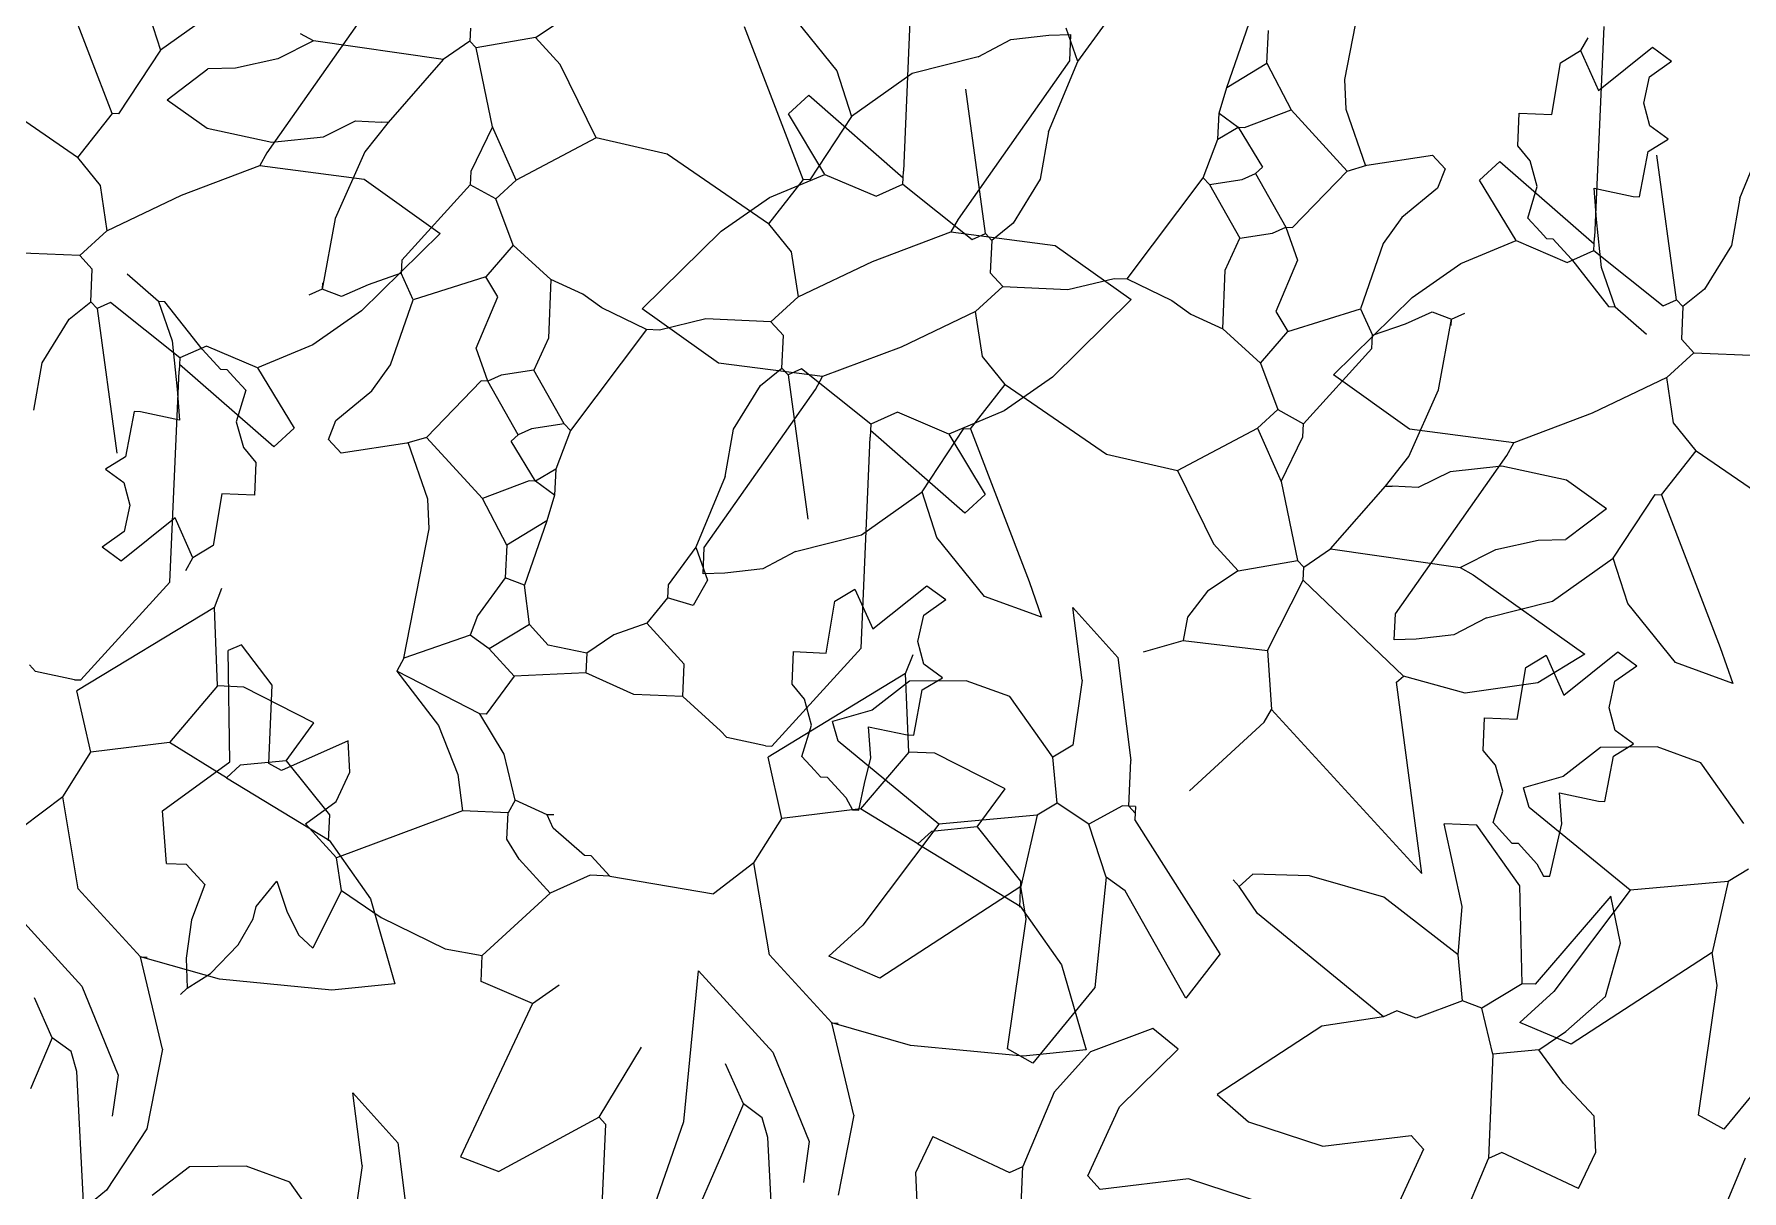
# Model space of a CAD drawing. Header units: inches. Extents: x 140.5 to 186.8, y 19 to 37.2.
# Drawn here: x 158.058 to 158.893, y 31.934 to 32.5 of the extents above; entities that cross this region are included whole.
import ezdxf

# ---------------------------------------------------------------- set-up
doc = ezdxf.new("R2010")
doc.units = ezdxf.units.IN
doc.header["$MEASUREMENT"] = 0
doc.layers.add('VERDE_siepe', color=96, linetype='Continuous')

msp = doc.modelspace()

# ---------------------------------------------------------------- linework, layer by layer
at = {"layer": 'VERDE_siepe'}
for p, q in [((158.09612, 32.46135), (158.06746, 32.53602)), ((158.48776, 32.53632), (158.48326, 32.43309)), ((158.71142, 32.54126), (158.69909, 32.47795)), ((158.22634, 32.51951), (158.1719, 32.44209)), ((158.11257, 32.5145), (158.11981, 32.49224)), ((158.14946, 32.51329), (158.11981, 32.49224)), ((158.42739, 32.511), (158.4507, 32.48213)), ((158.19462, 32.49689), (158.18838, 32.50035)), ((158.2715, 32.50311), (158.27122, 32.49674)), ((158.30322, 32.49853), (158.31825, 32.50843)), ((158.43425, 32.42898), (158.40559, 32.50365)), ((158.5686, 32.48683), (158.56292, 32.50304)), ((158.5686, 32.48683), (158.58218, 32.50539)), ((158.64146, 32.47407), (158.65241, 32.50552)), ((158.66113, 32.48599), (158.66183, 32.50192)), ((158.82589, 32.50395), (158.82139, 32.40072)), ((158.11981, 32.49224), (158.09931, 32.46121)), ((158.19462, 32.49689), (158.17721, 32.48803)), ((158.25805, 32.48774), (158.19462, 32.49689)), ((158.27122, 32.49674), (158.25805, 32.48774)), ((158.27426, 32.49342), (158.27122, 32.49674)), ((158.30322, 32.49853), (158.27426, 32.49342)), ((158.28216, 32.45477), (158.27426, 32.49342)), ((158.3154, 32.48524), (158.30322, 32.49853)), ((158.51987, 32.48909), (158.53583, 32.49748)), ((158.53583, 32.49748), (158.55435, 32.4996)), ((158.55435, 32.4996), (158.56502, 32.49989)), ((158.56502, 32.49989), (158.56447, 32.48714)), ((158.80478, 32.48611), (158.81462, 32.49206)), ((158.81809, 32.4983), (158.81462, 32.49206)), ((158.81462, 32.49206), (158.82334, 32.47253)), ((158.82334, 32.47253), (158.84981, 32.49372)), ((158.84981, 32.49372), (158.85909, 32.48694)), ((158.17721, 32.48803), (158.15645, 32.48348)), ((158.25805, 32.48774), (158.23118, 32.45699)), ((158.33299, 32.44935), (158.3154, 32.48524)), ((158.51987, 32.48909), (158.48759, 32.48092)), ((158.56447, 32.48714), (158.51002, 32.40972)), ((158.55432, 32.45234), (158.5686, 32.48683)), ((158.64146, 32.47407), (158.66113, 32.48599)), ((158.66113, 32.48599), (158.67291, 32.46313)), ((158.80049, 32.46076), (158.80478, 32.48611)), ((158.84833, 32.47932), (158.85909, 32.48694)), ((158.12313, 32.46808), (158.14294, 32.48318)), ((158.15645, 32.48348), (158.14294, 32.48318)), ((158.4507, 32.48213), (158.45794, 32.45987)), ((158.48759, 32.48092), (158.45794, 32.45987)), ((158.69909, 32.47795), (158.69967, 32.46345)), ((158.84548, 32.46636), (158.84833, 32.47932)), ((158.07922, 32.43974), (158.02963, 32.47383)), ((158.12313, 32.46808), (158.1426, 32.45409)), ((158.42702, 32.46108), (158.437, 32.47022)), ((158.437, 32.47022), (158.48312, 32.42991)), ((158.52343, 32.40261), (158.51374, 32.47326)), ((158.63772, 32.46147), (158.64146, 32.47407)), ((158.09612, 32.46135), (158.07922, 32.43974)), ((158.09931, 32.46121), (158.09612, 32.46135)), ((158.44489, 32.43157), (158.42702, 32.46108)), ((158.45794, 32.45987), (158.43744, 32.42884)), ((158.63716, 32.44873), (158.63772, 32.46147)), ((158.63772, 32.46147), (158.647, 32.45468)), ((158.65018, 32.45454), (158.67291, 32.46313)), ((158.67291, 32.46313), (158.70033, 32.4332)), ((158.69967, 32.46345), (158.70932, 32.43576)), ((158.78386, 32.44552), (158.78455, 32.46146)), ((158.78455, 32.46146), (158.80049, 32.46076)), ((158.84842, 32.45533), (158.84548, 32.46636)), ((158.1426, 32.45409), (158.17429, 32.44726)), ((158.19954, 32.44998), (158.21525, 32.45768)), ((158.21525, 32.45768), (158.22799, 32.45713)), ((158.23118, 32.45699), (158.21979, 32.44255)), ((158.23118, 32.45699), (158.22799, 32.45713)), ((158.28216, 32.45477), (158.27162, 32.43288)), ((158.29378, 32.42872), (158.28216, 32.45477)), ((158.55432, 32.45234), (158.55026, 32.42918)), ((158.63716, 32.44873), (158.647, 32.45468)), ((158.647, 32.45468), (158.65018, 32.45454)), ((158.647, 32.45468), (158.65891, 32.43501)), ((158.85742, 32.4487), (158.84842, 32.45533)), ((158.89245, 32.41997), (158.90673, 32.45446)), ((158.1719, 32.44209), (158.16843, 32.43585)), ((158.17429, 32.44726), (158.19954, 32.44998)), ((158.21979, 32.44255), (158.20522, 32.40992)), ((158.33299, 32.44935), (158.29378, 32.42872)), ((158.36776, 32.44146), (158.33299, 32.44935)), ((158.62996, 32.42989), (158.63716, 32.44873)), ((158.78998, 32.43824), (158.78386, 32.44552)), ((158.84343, 32.42058), (158.84758, 32.44275)), ((158.84758, 32.44275), (158.85742, 32.4487)), ((158.07922, 32.43974), (158.09029, 32.42606)), ((158.13001, 32.42139), (158.16843, 32.43585)), ((158.16843, 32.43585), (158.21942, 32.42922)), ((158.41735, 32.40737), (158.36776, 32.44146)), ((158.65891, 32.43501), (158.65559, 32.43196)), ((158.70033, 32.4332), (158.71003, 32.43598)), ((158.71003, 32.43598), (158.74217, 32.44095)), ((158.74217, 32.44095), (158.74826, 32.43431)), ((158.74826, 32.43431), (158.74465, 32.42489)), ((158.76515, 32.42871), (158.77513, 32.43785)), ((158.77513, 32.43785), (158.82125, 32.39754)), ((158.79342, 32.42555), (158.78998, 32.43824)), ((158.86155, 32.37024), (158.85187, 32.4409)), ((158.09029, 32.42606), (158.09362, 32.404)), ((158.21942, 32.42922), (158.25666, 32.40268)), ((158.27135, 32.42651), (158.23782, 32.38967)), ((158.27162, 32.43288), (158.27135, 32.42651)), ((158.28381, 32.41958), (158.27135, 32.42651)), ((158.29378, 32.42872), (158.28381, 32.41958)), ((158.43425, 32.42898), (158.41735, 32.40737)), ((158.41781, 32.42029), (158.44489, 32.43157)), ((158.43744, 32.42884), (158.43425, 32.42898)), ((158.44489, 32.43157), (158.46996, 32.4209)), ((158.46996, 32.4209), (158.48298, 32.42672)), ((158.48298, 32.42672), (158.48312, 32.42991)), ((158.48298, 32.42672), (158.51692, 32.3997)), ((158.48312, 32.42991), (158.48326, 32.43309)), ((158.55026, 32.42918), (158.53704, 32.40777)), ((158.59269, 32.38044), (158.62996, 32.42989)), ((158.62996, 32.42989), (158.63301, 32.42656)), ((158.63301, 32.42656), (158.64907, 32.42906)), ((158.63301, 32.42656), (158.64782, 32.40038)), ((158.64907, 32.42906), (158.65559, 32.43196)), ((158.65559, 32.43196), (158.67041, 32.40578)), ((158.67359, 32.40564), (158.70033, 32.4332)), ((158.78302, 32.3992), (158.76515, 32.42871)), ((158.78871, 32.4102), (158.79342, 32.42555)), ((158.09362, 32.404), (158.13001, 32.42139)), ((158.2924, 32.39686), (158.28381, 32.41958)), ((158.39405, 32.40374), (158.41781, 32.42029)), ((158.74465, 32.42489), (158.72707, 32.41045)), ((158.82126, 32.42474), (158.84024, 32.42072)), ((158.82243, 32.40956), (158.82126, 32.42474)), ((158.84024, 32.42072), (158.84343, 32.42058)), ((158.89245, 32.41997), (158.88839, 32.39681)), ((158.20522, 32.40992), (158.1989, 32.3754)), ((158.51002, 32.40972), (158.50656, 32.40348)), ((158.72707, 32.41045), (158.71795, 32.39776)), ((158.7948, 32.40355), (158.78871, 32.4102)), ((158.82483, 32.38601), (158.82243, 32.40956)), ((158.09362, 32.404), (158.08033, 32.39181)), ((158.25666, 32.40268), (158.21815, 32.36478)), ((158.35554, 32.36584), (158.39405, 32.40374)), ((158.41735, 32.40737), (158.42842, 32.39369)), ((158.46814, 32.38902), (158.50656, 32.40348)), ((158.50656, 32.40348), (158.55755, 32.39685)), ((158.51692, 32.3997), (158.52343, 32.40261)), ((158.52343, 32.40261), (158.52648, 32.39929)), ((158.53704, 32.40777), (158.52648, 32.39929)), ((158.64076, 32.38473), (158.64782, 32.40038)), ((158.64782, 32.40038), (158.66389, 32.40287)), ((158.66389, 32.40287), (158.67041, 32.40578)), ((158.67041, 32.40578), (158.67359, 32.40564)), ((158.67041, 32.40578), (158.67608, 32.38958)), ((158.7948, 32.40355), (158.79785, 32.40022)), ((158.79785, 32.40022), (158.80103, 32.40008)), ((158.80103, 32.40008), (158.81017, 32.39011)), ((158.82125, 32.39754), (158.82139, 32.40072)), ((158.08033, 32.39181), (158.04846, 32.3932)), ((158.08642, 32.38517), (158.08033, 32.39181)), ((158.2924, 32.39686), (158.27896, 32.38148)), ((158.31082, 32.3801), (158.2924, 32.39686)), ((158.42842, 32.39369), (158.43175, 32.37163)), ((158.52648, 32.39929), (158.52579, 32.38335)), ((158.55755, 32.39685), (158.59478, 32.37031)), ((158.71795, 32.39776), (158.70697, 32.36588)), ((158.75594, 32.38792), (158.78302, 32.3992)), ((158.78302, 32.3992), (158.80809, 32.38853)), ((158.80809, 32.38853), (158.82111, 32.39435)), ((158.82111, 32.39435), (158.82125, 32.39754)), ((158.82111, 32.39435), (158.85505, 32.36733)), ((158.88839, 32.39681), (158.87517, 32.3754)), ((158.08572, 32.36923), (158.08642, 32.38517)), ((158.23782, 32.38967), (158.23754, 32.38329)), ((158.43175, 32.37163), (158.46814, 32.38902)), ((158.52579, 32.38335), (158.53187, 32.37671)), ((158.63951, 32.35605), (158.64076, 32.38473)), ((158.67608, 32.38958), (158.66541, 32.3645)), ((158.73218, 32.37137), (158.75594, 32.38792)), ((158.81017, 32.39011), (158.82832, 32.36697)), ((158.83151, 32.36684), (158.82483, 32.38601)), ((158.11882, 32.36931), (158.10345, 32.38275)), ((158.1989, 32.3754), (158.19238, 32.37249)), ((158.19903, 32.37858), (158.1989, 32.3754)), ((158.20831, 32.3718), (158.1989, 32.3754)), ((158.22133, 32.37761), (158.20831, 32.3718)), ((158.23754, 32.38329), (158.22133, 32.37761)), ((158.24335, 32.37027), (158.23754, 32.38329)), ((158.27896, 32.38148), (158.24335, 32.37027)), ((158.28492, 32.37165), (158.27896, 32.38148)), ((158.31082, 32.3801), (158.30957, 32.35142)), ((158.32647, 32.37303), (158.31082, 32.3801)), ((158.51858, 32.36452), (158.53187, 32.37671)), ((158.53187, 32.37671), (158.56374, 32.37532)), ((158.56374, 32.37532), (158.58632, 32.38071)), ((158.58632, 32.38071), (158.59269, 32.38044)), ((158.59269, 32.38044), (158.61458, 32.36991)), ((158.87517, 32.3754), (158.86461, 32.36692)), ((158.07516, 32.36075), (158.08572, 32.36923)), ((158.08877, 32.36591), (158.08572, 32.36923)), ((158.09528, 32.36882), (158.08877, 32.36591)), ((158.12922, 32.3418), (158.09528, 32.36882)), ((158.12201, 32.36918), (158.11882, 32.36931)), ((158.11882, 32.36931), (158.1255, 32.35014)), ((158.14016, 32.34604), (158.12201, 32.36918)), ((158.23238, 32.33839), (158.24335, 32.37027)), ((158.27425, 32.34657), (158.28492, 32.37165)), ((158.33575, 32.36624), (158.32647, 32.37303)), ((158.43175, 32.37163), (158.41846, 32.35944)), ((158.59478, 32.37031), (158.55628, 32.33241)), ((158.61458, 32.36991), (158.62386, 32.36312)), ((158.69367, 32.33347), (158.73218, 32.37137)), ((158.82832, 32.36697), (158.83151, 32.36684)), ((158.83151, 32.36684), (158.84688, 32.3534)), ((158.85505, 32.36733), (158.86155, 32.37024)), ((158.86155, 32.37024), (158.86461, 32.36692)), ((158.86461, 32.36692), (158.86391, 32.35098)), ((158.06194, 32.33934), (158.07516, 32.36075)), ((158.08877, 32.36591), (158.09846, 32.29525)), ((158.21815, 32.36478), (158.19439, 32.34823)), ((158.35764, 32.35571), (158.33575, 32.36624)), ((158.39278, 32.3393), (158.35554, 32.36584)), ((158.38659, 32.36083), (158.36401, 32.35544)), ((158.41846, 32.35944), (158.38659, 32.36083)), ((158.42454, 32.3528), (158.41846, 32.35944)), ((158.51858, 32.36452), (158.48219, 32.34713)), ((158.52191, 32.34246), (158.51858, 32.36452)), ((158.62386, 32.36312), (158.63951, 32.35605)), ((158.66541, 32.3645), (158.67137, 32.35466)), ((158.67137, 32.35466), (158.70697, 32.36588)), ((158.70697, 32.36588), (158.71278, 32.35286)), ((158.71278, 32.35286), (158.729, 32.35854)), ((158.729, 32.35854), (158.74201, 32.36435)), ((158.74201, 32.36435), (158.75143, 32.36075)), ((158.7451, 32.32623), (158.75143, 32.36075)), ((158.7513, 32.35757), (158.75143, 32.36075)), ((158.75143, 32.36075), (158.75795, 32.36366)), ((158.1255, 32.35014), (158.1279, 32.32659)), ((158.30957, 32.35142), (158.30251, 32.33577)), ((158.35764, 32.35571), (158.32037, 32.30626)), ((158.36401, 32.35544), (158.35764, 32.35571)), ((158.42385, 32.33686), (158.42454, 32.3528)), ((158.63951, 32.35605), (158.65793, 32.33929)), ((158.65793, 32.33929), (158.67137, 32.35466)), ((158.71251, 32.34648), (158.71278, 32.35286)), ((158.86391, 32.35098), (158.87, 32.34434)), ((158.12922, 32.3418), (158.12908, 32.33861)), ((158.14224, 32.34762), (158.12922, 32.3418)), ((158.1493, 32.33607), (158.14016, 32.34604)), ((158.16731, 32.33695), (158.14224, 32.34762)), ((158.19439, 32.34823), (158.16731, 32.33695)), ((158.27992, 32.33037), (158.27425, 32.34657)), ((158.48219, 32.34713), (158.44377, 32.33267)), ((158.53298, 32.32878), (158.52191, 32.34246)), ((158.67898, 32.30964), (158.71251, 32.34648)), ((158.85671, 32.33215), (158.87, 32.34434)), ((158.87, 32.34434), (158.90187, 32.34295)), ((158.05788, 32.31618), (158.06194, 32.33934)), ((158.12444, 32.2322), (158.12894, 32.33543)), ((158.12908, 32.33861), (158.12894, 32.33543)), ((158.1752, 32.2983), (158.12908, 32.33861)), ((158.15248, 32.33593), (158.1493, 32.33607)), ((158.15552, 32.3326), (158.15248, 32.33593)), ((158.16731, 32.33695), (158.18518, 32.30744)), ((158.22326, 32.3257), (158.23238, 32.33839)), ((158.28643, 32.33328), (158.27992, 32.33037)), ((158.30251, 32.33577), (158.28643, 32.33328)), ((158.31732, 32.30959), (158.30251, 32.33577)), ((158.44377, 32.33267), (158.39278, 32.3393)), ((158.41329, 32.32838), (158.42385, 32.33686)), ((158.4269, 32.33354), (158.42385, 32.33686)), ((158.43341, 32.33645), (158.4269, 32.33354)), ((158.4269, 32.33354), (158.43659, 32.26289)), ((158.46735, 32.30943), (158.43341, 32.33645)), ((158.65793, 32.33929), (158.66652, 32.31657)), ((158.73091, 32.30693), (158.69367, 32.33347)), ((158.1279, 32.32659), (158.12907, 32.31141)), ((158.15552, 32.3326), (158.16162, 32.32595)), ((158.16162, 32.32595), (158.15691, 32.3106)), ((158.20567, 32.31126), (158.22326, 32.3257)), ((158.27674, 32.33051), (158.25, 32.30295)), ((158.27992, 32.33037), (158.27674, 32.33051)), ((158.29474, 32.30419), (158.27992, 32.33037)), ((158.38586, 32.24901), (158.44031, 32.32643)), ((158.40007, 32.30697), (158.41329, 32.32838)), ((158.44031, 32.32643), (158.44377, 32.33267)), ((158.51608, 32.30717), (158.53298, 32.32878)), ((158.55628, 32.33241), (158.53252, 32.31586)), ((158.53298, 32.32878), (158.58257, 32.29469)), ((158.73054, 32.2936), (158.7451, 32.32623)), ((158.85671, 32.33215), (158.82032, 32.31476)), ((158.86004, 32.31009), (158.85671, 32.33215)), ((158.65654, 32.30743), (158.66652, 32.31657)), ((158.66652, 32.31657), (158.67898, 32.30964)), ((158.1069, 32.31556), (158.10275, 32.2934)), ((158.11009, 32.31543), (158.1069, 32.31556)), ((158.12907, 32.31141), (158.11009, 32.31543)), ((158.15691, 32.3106), (158.16035, 32.29791)), ((158.20207, 32.30184), (158.20567, 32.31126)), ((158.31732, 32.30959), (158.30126, 32.30709)), ((158.32037, 32.30626), (158.31732, 32.30959)), ((158.46735, 32.30943), (158.46721, 32.30624)), ((158.48036, 32.31525), (158.46735, 32.30943)), ((158.50544, 32.30458), (158.48036, 32.31525)), ((158.53252, 32.31586), (158.50544, 32.30458)), ((158.6787, 32.30327), (158.67898, 32.30964)), ((158.82032, 32.31476), (158.78189, 32.3003)), ((158.87111, 32.29641), (158.86004, 32.31009)), ((158.18518, 32.30744), (158.1752, 32.2983)), ((158.20816, 32.2952), (158.20207, 32.30184)), ((158.2403, 32.30017), (158.20816, 32.2952)), ((158.25, 32.30295), (158.2403, 32.30017)), ((158.25066, 32.2727), (158.24101, 32.30039)), ((158.27742, 32.27302), (158.25, 32.30295)), ((158.29142, 32.30114), (158.29474, 32.30419)), ((158.30333, 32.28147), (158.29142, 32.30114)), ((158.30126, 32.30709), (158.29474, 32.30419)), ((158.32037, 32.30626), (158.31316, 32.28742)), ((158.39601, 32.28381), (158.40007, 32.30697)), ((158.46257, 32.19983), (158.46707, 32.30306)), ((158.46721, 32.30624), (158.46707, 32.30306)), ((158.51333, 32.26593), (158.46721, 32.30624)), ((158.49239, 32.27628), (158.51289, 32.3073)), ((158.50544, 32.30458), (158.52331, 32.27507)), ((158.51289, 32.3073), (158.51608, 32.30717)), ((158.51608, 32.30717), (158.54474, 32.2325)), ((158.61734, 32.2868), (158.65654, 32.30743)), ((158.65654, 32.30743), (158.66817, 32.28138)), ((158.66817, 32.28138), (158.6787, 32.30327)), ((158.78189, 32.3003), (158.73091, 32.30693)), ((158.77843, 32.29406), (158.78189, 32.3003)), ((158.10275, 32.2934), (158.09291, 32.28745)), ((158.16035, 32.29791), (158.16647, 32.29063)), ((158.58257, 32.29469), (158.61734, 32.2868)), ((158.71915, 32.27916), (158.73054, 32.2936)), ((158.72399, 32.21664), (158.77843, 32.29406)), ((158.8542, 32.2748), (158.87111, 32.29641)), ((158.87111, 32.29641), (158.9207, 32.26232)), ((158.09291, 32.28745), (158.10191, 32.28082)), ((158.16647, 32.29063), (158.16578, 32.27469)), ((158.31316, 32.28742), (158.30333, 32.28147)), ((158.31316, 32.28742), (158.31261, 32.27468)), ((158.39601, 32.28381), (158.38173, 32.24932)), ((158.61734, 32.2868), (158.63493, 32.25091)), ((158.75078, 32.28617), (158.73508, 32.27846)), ((158.77604, 32.28889), (158.75078, 32.28617)), ((158.80773, 32.28206), (158.77604, 32.28889)), ((158.10191, 32.28082), (158.10485, 32.26979)), ((158.14984, 32.27539), (158.14555, 32.25004)), ((158.16578, 32.27469), (158.14984, 32.27539)), ((158.30015, 32.28161), (158.27742, 32.27302)), ((158.30333, 32.28147), (158.30015, 32.28161)), ((158.31261, 32.27468), (158.30333, 32.28147)), ((158.46274, 32.25523), (158.49239, 32.27628)), ((158.49963, 32.25402), (158.49239, 32.27628)), ((158.52331, 32.27507), (158.51333, 32.26593)), ((158.66817, 32.28138), (158.67607, 32.24273)), ((158.69228, 32.24841), (158.71915, 32.27916)), ((158.71915, 32.27916), (158.72234, 32.27902)), ((158.73508, 32.27846), (158.72234, 32.27902)), ((158.8272, 32.26807), (158.80773, 32.28206)), ((158.83052, 32.24391), (158.85102, 32.27494)), ((158.85102, 32.27494), (158.8542, 32.2748)), ((158.8542, 32.2748), (158.88287, 32.20013)), ((158.10485, 32.26979), (158.102, 32.25683)), ((158.25124, 32.2582), (158.25066, 32.2727)), ((158.2892, 32.25016), (158.27742, 32.27302)), ((158.31261, 32.27468), (158.30887, 32.26208)), ((158.8272, 32.26807), (158.80739, 32.25297)), ((158.12699, 32.26362), (158.10052, 32.24243)), ((158.13571, 32.24409), (158.12699, 32.26362)), ((158.23891, 32.19489), (158.25124, 32.2582)), ((158.30887, 32.26208), (158.2892, 32.25016)), ((158.30887, 32.26208), (158.29792, 32.23063)), ((158.102, 32.25683), (158.09124, 32.24921)), ((158.14555, 32.25004), (158.13571, 32.24409)), ((158.2892, 32.25016), (158.2885, 32.23423)), ((158.43046, 32.24706), (158.46274, 32.25523)), ((158.52294, 32.22515), (158.49963, 32.25402)), ((158.63493, 32.25091), (158.64711, 32.23762)), ((158.77312, 32.24812), (158.79388, 32.25267)), ((158.79388, 32.25267), (158.80739, 32.25297)), ((158.10052, 32.24243), (158.09124, 32.24921)), ((158.13224, 32.23785), (158.13571, 32.24409)), ((158.38173, 32.24932), (158.36815, 32.23076)), ((158.38173, 32.24932), (158.38741, 32.23311)), ((158.38531, 32.23626), (158.38586, 32.24901)), ((158.43046, 32.24706), (158.4145, 32.23867)), ((158.64711, 32.23762), (158.67607, 32.24273)), ((158.67607, 32.24273), (158.67911, 32.23941)), ((158.67911, 32.23941), (158.69228, 32.24841)), ((158.69228, 32.24841), (158.75571, 32.23926)), ((158.75571, 32.23926), (158.77312, 32.24812)), ((158.80087, 32.22286), (158.83052, 32.24391)), ((158.83775, 32.22165), (158.83052, 32.24391)), ((158.2885, 32.23423), (158.27492, 32.21567)), ((158.29792, 32.23063), (158.2885, 32.23423)), ((158.38741, 32.23311), (158.38048, 32.22065)), ((158.39598, 32.23655), (158.38531, 32.23626)), ((158.4145, 32.23867), (158.39598, 32.23655)), ((158.64711, 32.23762), (158.63208, 32.22772)), ((158.66138, 32.19869), (158.67883, 32.23304)), ((158.67883, 32.23304), (158.67911, 32.23941)), ((158.67883, 32.23304), (158.72787, 32.18621)), ((158.75571, 32.23926), (158.76195, 32.2358)), ((158.76195, 32.2358), (158.81661, 32.19695)), ((158.08086, 32.1843), (158.12444, 32.2322)), ((158.14624, 32.21976), (158.14985, 32.22918)), ((158.30027, 32.21137), (158.29792, 32.23063)), ((158.36815, 32.23076), (158.36787, 32.22439)), ((158.44971, 32.22281), (158.45954, 32.22877)), ((158.45954, 32.22877), (158.46827, 32.20924)), ((158.46827, 32.20924), (158.49473, 32.23042)), ((158.49473, 32.23042), (158.50401, 32.22364)), ((158.55089, 32.21494), (158.52294, 32.22515)), ((158.54474, 32.2325), (158.55089, 32.21494)), ((158.63208, 32.22772), (158.62231, 32.21495)), ((158.14624, 32.21976), (158.0789, 32.17897)), ((158.14776, 32.18139), (158.14624, 32.21976)), ((158.36787, 32.22439), (158.35776, 32.21206)), ((158.38048, 32.22065), (158.36787, 32.22439)), ((158.44541, 32.19747), (158.44971, 32.22281)), ((158.49325, 32.21603), (158.50401, 32.22364)), ((158.57074, 32.18421), (158.56615, 32.21975)), ((158.56615, 32.21975), (158.58812, 32.19534)), ((158.72344, 32.20389), (158.72399, 32.21664)), ((158.76859, 32.21469), (158.80087, 32.22286)), ((158.86107, 32.19278), (158.83775, 32.22165)), ((158.27492, 32.21567), (158.27132, 32.20625)), ((158.30027, 32.21137), (158.2806, 32.19946)), ((158.30941, 32.2014), (158.30027, 32.21137)), ((158.35776, 32.21206), (158.34155, 32.20638)), ((158.37604, 32.19211), (158.35776, 32.21206)), ((158.4904, 32.20306), (158.49325, 32.21603)), ((158.62231, 32.21495), (158.62009, 32.20368)), ((158.76859, 32.21469), (158.75263, 32.2063)), ((158.15939, 32.20156), (158.15288, 32.19864)), ((158.17449, 32.18175), (158.15939, 32.20156)), ((158.27132, 32.20625), (158.23891, 32.19489)), ((158.2806, 32.19946), (158.27132, 32.20625)), ((158.32839, 32.19738), (158.30941, 32.2014)), ((158.34155, 32.20638), (158.32839, 32.19738)), ((158.41898, 32.15193), (158.46257, 32.19983)), ((158.49335, 32.19203), (158.4904, 32.20306)), ((158.6007, 32.19814), (158.62009, 32.20368)), ((158.62009, 32.20368), (158.66138, 32.19869)), ((158.7341, 32.20418), (158.72344, 32.20389)), ((158.75263, 32.2063), (158.7341, 32.20418)), ((158.88287, 32.20013), (158.88902, 32.18257)), ((158.05869, 32.18846), (158.05564, 32.19178)), ((158.1537, 32.14435), (158.15288, 32.19864)), ((158.23891, 32.19489), (158.23544, 32.18867)), ((158.29279, 32.18617), (158.2806, 32.19946)), ((158.32839, 32.19738), (158.32797, 32.18782)), ((158.37535, 32.17618), (158.37604, 32.19211)), ((158.42878, 32.18223), (158.42948, 32.19816)), ((158.42948, 32.19816), (158.44541, 32.19747)), ((158.48437, 32.18739), (158.48798, 32.19681)), ((158.50234, 32.18541), (158.49335, 32.19203)), ((158.58812, 32.19534), (158.59456, 32.14486)), ((158.66138, 32.19869), (158.66331, 32.16988)), ((158.78783, 32.19044), (158.79767, 32.1964)), ((158.81661, 32.19695), (158.7937, 32.18288)), ((158.79767, 32.1964), (158.8064, 32.17687)), ((158.8064, 32.17687), (158.83286, 32.19805)), ((158.83138, 32.18366), (158.84214, 32.19127)), ((158.83286, 32.19805), (158.84214, 32.19127)), ((158.88902, 32.18257), (158.86107, 32.19278)), ((158.07766, 32.18444), (158.05869, 32.18846)), ((158.07766, 32.18444), (158.08086, 32.1843)), ((158.27603, 32.16774), (158.23544, 32.18867)), ((158.23544, 32.18867), (158.25585, 32.16199)), ((158.29279, 32.18617), (158.27921, 32.16761)), ((158.32797, 32.18782), (158.29279, 32.18617)), ((158.35141, 32.17717), (158.32797, 32.18782)), ((158.48437, 32.18739), (158.41703, 32.1466)), ((158.48626, 32.18366), (158.46795, 32.16954)), ((158.48589, 32.14902), (158.48437, 32.18739)), ((158.51391, 32.18392), (158.48626, 32.18366)), ((158.49251, 32.17945), (158.50234, 32.18541)), ((158.53527, 32.17618), (158.51391, 32.18392)), ((158.57074, 32.18421), (158.56616, 32.15249)), ((158.72454, 32.18316), (158.72787, 32.18621)), ((158.73688, 32.0896), (158.72454, 32.18316)), ((158.75806, 32.17789), (158.72787, 32.18621)), ((158.7937, 32.18288), (158.75806, 32.17789)), ((158.78354, 32.1651), (158.78783, 32.19044)), ((158.82853, 32.1707), (158.83138, 32.18366)), ((158.08569, 32.14898), (158.0789, 32.17897)), ((158.14776, 32.18139), (158.1242, 32.15369)), ((158.1605, 32.18083), (158.14776, 32.18139)), ((158.19486, 32.16337), (158.1605, 32.18083)), ((158.17282, 32.14351), (158.17449, 32.18175)), ((158.37535, 32.17618), (158.35141, 32.17717)), ((158.39377, 32.15941), (158.37535, 32.17618)), ((158.4349, 32.17495), (158.42878, 32.18223)), ((158.43835, 32.16225), (158.4349, 32.17495)), ((158.48835, 32.15729), (158.49251, 32.17945)), ((158.55632, 32.14653), (158.53527, 32.17618)), ((158.28794, 32.14807), (158.27603, 32.16774)), ((158.27921, 32.16761), (158.27603, 32.16774)), ((158.46795, 32.16954), (158.44856, 32.164)), ((158.65985, 32.16364), (158.66331, 32.16988)), ((158.66331, 32.16988), (158.73688, 32.0896)), ((158.83148, 32.15966), (158.82853, 32.1707)), ((158.18128, 32.14481), (158.19486, 32.16337)), ((158.25585, 32.16199), (158.26525, 32.13812)), ((158.39681, 32.15609), (158.39377, 32.15941)), ((158.43363, 32.1469), (158.43835, 32.16225)), ((158.45132, 32.15431), (158.44856, 32.164)), ((158.46618, 32.16144), (158.48516, 32.15743)), ((158.46736, 32.14627), (158.46618, 32.16144)), ((158.62327, 32.13012), (158.65985, 32.16364)), ((158.76691, 32.14986), (158.76761, 32.16579)), ((158.76761, 32.16579), (158.78354, 32.1651)), ((158.84047, 32.15304), (158.83148, 32.15966)), ((158.1242, 32.15369), (158.08569, 32.14898)), ((158.15218, 32.1365), (158.1242, 32.15369)), ((158.21161, 32.15459), (158.17906, 32.14004)), ((158.21247, 32.13925), (158.21161, 32.15459)), ((158.41579, 32.15207), (158.39681, 32.15609)), ((158.41579, 32.15207), (158.41898, 32.15193)), ((158.50064, 32.11385), (158.45132, 32.15431)), ((158.48516, 32.15743), (158.48835, 32.15729)), ((158.56616, 32.15249), (158.55632, 32.14653)), ((158.77303, 32.14258), (158.76691, 32.14986)), ((158.82439, 32.15129), (158.80608, 32.13717)), ((158.85204, 32.15155), (158.82439, 32.15129)), ((158.83064, 32.14708), (158.84047, 32.15304)), ((158.8734, 32.14381), (158.85204, 32.15155)), ((158.07198, 32.12723), (158.08569, 32.14898)), ((158.12074, 32.12025), (158.1537, 32.14435)), ((158.15884, 32.1426), (158.15218, 32.1365)), ((158.18128, 32.14481), (158.15884, 32.1426)), ((158.17906, 32.14004), (158.17282, 32.14351)), ((158.18128, 32.14481), (158.20247, 32.11835)), ((158.29334, 32.12549), (158.28794, 32.14807)), ((158.42382, 32.11661), (158.41703, 32.1466)), ((158.43973, 32.14026), (158.43363, 32.1469)), ((158.48589, 32.14902), (158.46233, 32.12132)), ((158.46431, 32.13362), (158.46736, 32.14627)), ((158.49863, 32.14846), (158.48589, 32.14902)), ((158.53299, 32.131), (158.49863, 32.14846)), ((158.55854, 32.12409), (158.55632, 32.14653)), ((158.59358, 32.12256), (158.59456, 32.14486)), ((158.77648, 32.12989), (158.77303, 32.14258)), ((158.82648, 32.12492), (158.83064, 32.14708)), ((158.89445, 32.11416), (158.8734, 32.14381)), ((158.15218, 32.1365), (158.20226, 32.10602)), ((158.2057, 32.12489), (158.21247, 32.13925)), ((158.26525, 32.13812), (158.26757, 32.12023)), ((158.43973, 32.14026), (158.44277, 32.13693)), ((158.44277, 32.13693), (158.44596, 32.13679)), ((158.44596, 32.13679), (158.4551, 32.12681)), ((158.46148, 32.12066), (158.46431, 32.13362)), ((158.80608, 32.13717), (158.78669, 32.13163)), ((158.07198, 32.12723), (158.05217, 32.11213)), ((158.07959, 32.08221), (158.07198, 32.12723)), ((158.19069, 32.11401), (158.2057, 32.12489)), ((158.29334, 32.12549), (158.28987, 32.11926)), ((158.30899, 32.11843), (158.29334, 32.12549)), ((158.4551, 32.12681), (158.45829, 32.1208)), ((158.5194, 32.11244), (158.53299, 32.131)), ((158.77176, 32.11453), (158.77648, 32.12989)), ((158.78945, 32.12194), (158.78669, 32.13163)), ((158.80431, 32.12907), (158.82329, 32.12506)), ((158.80549, 32.1139), (158.80431, 32.12907)), ((158.82329, 32.12506), (158.82648, 32.12492)), ((158.12281, 32.09461), (158.12074, 32.12025)), ((158.20247, 32.11835), (158.20192, 32.1056)), ((158.26757, 32.12023), (158.20593, 32.09738)), ((158.28987, 32.11926), (158.26757, 32.12023)), ((158.28931, 32.10651), (158.28987, 32.11926)), ((158.31218, 32.11829), (158.30899, 32.11843)), ((158.3119, 32.11191), (158.30899, 32.11843)), ((158.41011, 32.09486), (158.42382, 32.11661)), ((158.46233, 32.12132), (158.42382, 32.11661)), ((158.45829, 32.1208), (158.46148, 32.12066)), ((158.49031, 32.10413), (158.46233, 32.12132)), ((158.54871, 32.11813), (158.50064, 32.11385)), ((158.54871, 32.11813), (158.5408, 32.08337)), ((158.55854, 32.12409), (158.54871, 32.11813)), ((158.57405, 32.11384), (158.55854, 32.12409)), ((158.5904, 32.1227), (158.57405, 32.11384)), ((158.59358, 32.12256), (158.5904, 32.1227)), ((158.59678, 32.12242), (158.59358, 32.12256)), ((158.59664, 32.11924), (158.59358, 32.12256)), ((158.59664, 32.11924), (158.5965, 32.11605)), ((158.63832, 32.05039), (158.5965, 32.11605)), ((158.59678, 32.12242), (158.59664, 32.11924)), ((158.83877, 32.08148), (158.78945, 32.12194)), ((158.20593, 32.09738), (158.19069, 32.11401)), ((158.32727, 32.09848), (158.3119, 32.11191)), ((158.50064, 32.11385), (158.46337, 32.06439)), ((158.49697, 32.11023), (158.49031, 32.10413)), ((158.5194, 32.11244), (158.49697, 32.11023)), ((158.5194, 32.11244), (158.5406, 32.08598)), ((158.5825, 32.08793), (158.57405, 32.11384)), ((158.76381, 32.11333), (158.74788, 32.11402)), ((158.7566, 32.07356), (158.74788, 32.11402)), ((158.78487, 32.08368), (158.76381, 32.11333)), ((158.77786, 32.10789), (158.77176, 32.11453)), ((158.77786, 32.10789), (158.7809, 32.10456)), ((158.80244, 32.10125), (158.80549, 32.1139)), ((158.20226, 32.10602), (158.22251, 32.07729)), ((158.29527, 32.09667), (158.28931, 32.10651)), ((158.49031, 32.10413), (158.54039, 32.07365)), ((158.7809, 32.10456), (158.78408, 32.10442)), ((158.78408, 32.10442), (158.79323, 32.09444)), ((158.79961, 32.08829), (158.80244, 32.10125)), ((158.12281, 32.09461), (158.13237, 32.0942)), ((158.13237, 32.0942), (158.14151, 32.08422)), ((158.20841, 32.08131), (158.20593, 32.09738)), ((158.31051, 32.08005), (158.29527, 32.09667)), ((158.33046, 32.09834), (158.32727, 32.09848)), ((158.3396, 32.08836), (158.33046, 32.09834)), ((158.41011, 32.09486), (158.3903, 32.07976)), ((158.41772, 32.04984), (158.41011, 32.09486)), ((158.79323, 32.09444), (158.79642, 32.08843)), ((158.89667, 32.09172), (158.88684, 32.08576)), ((158.14151, 32.08422), (158.135, 32.06699)), ((158.16658, 32.07355), (158.1767, 32.08589)), ((158.1767, 32.08589), (158.18185, 32.07081)), ((158.33004, 32.08878), (158.31051, 32.08005)), ((158.3396, 32.08836), (158.33004, 32.08878)), ((158.3396, 32.08836), (158.3903, 32.07976)), ((158.5408, 32.08337), (158.47181, 32.0385)), ((158.5406, 32.08598), (158.54005, 32.07323)), ((158.54329, 32.0673), (158.5408, 32.08337)), ((158.5825, 32.08793), (158.57695, 32.03391)), ((158.59178, 32.08115), (158.5825, 32.08793)), ((158.64758, 32.08328), (158.64454, 32.0866)), ((158.65424, 32.08937), (158.64758, 32.08328)), ((158.65659, 32.07012), (158.64758, 32.08328)), ((158.682, 32.08854), (158.65424, 32.08937)), ((158.7184, 32.07816), (158.682, 32.08854)), ((158.78597, 32.03575), (158.78487, 32.08368)), ((158.79642, 32.08843), (158.79961, 32.08829)), ((158.88684, 32.08576), (158.83877, 32.08148)), ((158.88684, 32.08576), (158.87893, 32.051)), ((158.04494, 32.0745), (158.0813, 32.0346)), ((158.11006, 32.04896), (158.07959, 32.08221)), ((158.20841, 32.08131), (158.19442, 32.05319)), ((158.20841, 32.08131), (158.2278, 32.06822)), ((158.22251, 32.07729), (158.23451, 32.03572)), ((158.31051, 32.08005), (158.27725, 32.04958)), ((158.62142, 32.02877), (158.59178, 32.08115)), ((158.75466, 32.04988), (158.7184, 32.07816)), ((158.82933, 32.07854), (158.79234, 32.03547)), ((158.83877, 32.08148), (158.8015, 32.03203)), ((158.83413, 32.05552), (158.82933, 32.07854)), ((158.135, 32.06699), (158.13234, 32.04834)), ((158.15781, 32.05486), (158.16511, 32.06744)), ((158.16511, 32.06744), (158.16658, 32.07355)), ((158.18185, 32.07081), (158.18749, 32.05943)), ((158.2278, 32.06822), (158.25907, 32.05279)), ((158.53415, 32.00385), (158.54329, 32.0673)), ((158.54039, 32.07365), (158.56063, 32.04492)), ((158.71823, 32.01955), (158.65659, 32.07012)), ((158.75467, 32.04988), (158.7566, 32.07356)), ((158.18749, 32.05943), (158.19442, 32.05319)), ((158.46337, 32.06439), (158.44674, 32.04917)), ((158.1443, 32.04079), (158.15781, 32.05486)), ((158.25907, 32.05279), (158.27725, 32.04958)), ((158.2767, 32.03683), (158.27725, 32.04958)), ((158.44819, 32.01659), (158.41772, 32.04984)), ((158.47181, 32.0385), (158.44674, 32.04917)), ((158.63832, 32.05039), (158.62142, 32.02877)), ((158.75688, 32.02744), (158.75466, 32.04988)), ((158.87893, 32.051), (158.80994, 32.00613)), ((158.82685, 32.02945), (158.83413, 32.05552)), ((158.88142, 32.03493), (158.87893, 32.051)), ((158.11006, 32.04896), (158.11325, 32.04882)), ((158.12087, 32.0038), (158.11006, 32.04896)), ((158.14862, 32.038), (158.11006, 32.04896)), ((158.13234, 32.04834), (158.13291, 32.03352)), ((158.13291, 32.03352), (158.1443, 32.04079)), ((158.37577, 31.96842), (158.38307, 32.04213)), ((158.38307, 32.04213), (158.41942, 32.00223)), ((158.56063, 32.04492), (158.57264, 32.00335)), ((158.0813, 32.0346), (158.09912, 31.99097)), ((158.13291, 32.03353), (158.12959, 32.03048)), ((158.20367, 32.03267), (158.14862, 32.038)), ((158.23451, 32.03572), (158.20367, 32.03267)), ((158.30177, 32.02616), (158.2767, 32.03683)), ((158.30177, 32.02616), (158.31493, 32.03517)), ((158.57695, 32.03391), (158.54661, 31.99693)), ((158.78597, 32.03575), (158.76629, 32.02383)), ((158.79234, 32.03547), (158.78597, 32.03575)), ((158.87228, 31.97148), (158.88142, 32.03493)), ((158.06684, 32.00934), (158.05812, 32.02888)), ((158.30177, 32.02616), (158.26658, 31.95109)), ((158.75688, 32.02744), (158.73416, 32.01886)), ((158.76629, 32.02383), (158.75688, 32.02744)), ((158.8015, 32.03203), (158.78487, 32.0168)), ((158.80729, 32.01247), (158.82685, 32.02945)), ((158.44819, 32.01659), (158.45138, 32.01645)), ((158.459, 31.97143), (158.44819, 32.01659)), ((158.48675, 32.00563), (158.44819, 32.01659)), ((158.71822, 32.01955), (158.68801, 32.01499)), ((158.72474, 32.02245), (158.71823, 32.01955)), ((158.73416, 32.01886), (158.72474, 32.02245)), ((158.7717, 32.00125), (158.76629, 32.02383)), ((158.80994, 32.00613), (158.78487, 32.0168)), ((158.06684, 32.00934), (158.05617, 31.98428)), ((158.07612, 32.00256), (158.06684, 32.00934)), ((158.60535, 32.01383), (158.57474, 32.00252)), ((158.61767, 32.00372), (158.60535, 32.01383)), ((158.68801, 32.01499), (158.63677, 31.9816)), ((158.79414, 32.00347), (158.80729, 32.01247)), ((158.07889, 31.99286), (158.07612, 32.00256)), ((158.12087, 32.0038), (158.11318, 31.96479)), ((158.33446, 31.97047), (158.35511, 32.00469)), ((158.41942, 32.00223), (158.43725, 31.9586)), ((158.5418, 32.0003), (158.48675, 32.00563)), ((158.54661, 31.99693), (158.53415, 32.00385)), ((158.57264, 32.00335), (158.5418, 32.0003)), ((158.57474, 32.00252), (158.55698, 31.98277)), ((158.58892, 31.97551), (158.61767, 32.00372)), ((158.7717, 32.00125), (158.76947, 31.95028)), ((158.79414, 32.00347), (158.7717, 32.00125)), ((158.80618, 31.98699), (158.79414, 32.00347)), ((158.91508, 32.00154), (158.88474, 31.96456)), ((158.08235, 31.92568), (158.07889, 31.99286)), ((158.09912, 31.99097), (158.09621, 31.97096)), ((158.40497, 31.97697), (158.39624, 31.99651)), ((158.21851, 31.9468), (158.21392, 31.98234)), ((158.21392, 31.98234), (158.23589, 31.95793)), ((158.55698, 31.98277), (158.54175, 31.94637)), ((158.82123, 31.97107), (158.80618, 31.98699)), ((158.40497, 31.97697), (158.3943, 31.95191)), ((158.41425, 31.97019), (158.40497, 31.97697)), ((158.57348, 31.9418), (158.58892, 31.97551)), ((158.63677, 31.9816), (158.65214, 31.96816)), ((158.33446, 31.97047), (158.28542, 31.94388)), ((158.33446, 31.97047), (158.33751, 31.96715)), ((158.33751, 31.96715), (158.33528, 31.91618)), ((158.3571, 31.91469), (158.37577, 31.96842)), ((158.41702, 31.96049), (158.41425, 31.97019)), ((158.459, 31.97143), (158.45131, 31.93242)), ((158.65214, 31.96816), (158.68852, 31.95633)), ((158.822, 31.95344), (158.82123, 31.97107)), ((158.88474, 31.96456), (158.87228, 31.97148)), ((158.11318, 31.96479), (158.09344, 31.93486)), ((158.23589, 31.95793), (158.24233, 31.90745)), ((158.42047, 31.89331), (158.41702, 31.96049)), ((158.43725, 31.9586), (158.43434, 31.93859)), ((158.49771, 31.96107), (158.48923, 31.94321)), ((158.49771, 31.96107), (158.53525, 31.94347)), ((158.68852, 31.95633), (158.73166, 31.96151)), ((158.73775, 31.95485), (158.73166, 31.96151)), ((158.26658, 31.95109), (158.28542, 31.94388)), ((158.3943, 31.95191), (158.37656, 31.91118)), ((158.73775, 31.95485), (158.72231, 31.92114)), ((158.75424, 31.91389), (158.76947, 31.95028)), ((158.77598, 31.95319), (158.76947, 31.95028)), ((158.81352, 31.93559), (158.77598, 31.95319)), ((158.81352, 31.93559), (158.822, 31.95344)), ((158.89511, 31.9504), (158.87988, 31.914)), ((158.13403, 31.94625), (158.11572, 31.93213)), ((158.16168, 31.94651), (158.13403, 31.94625)), ((158.18305, 31.93877), (158.16168, 31.94651)), ((158.21851, 31.9468), (158.21393, 31.91508)), ((158.48923, 31.94321), (158.48999, 31.92559)), ((158.53525, 31.94347), (158.54175, 31.94637)), ((158.53953, 31.8954), (158.54175, 31.94637)), ((158.57348, 31.9418), (158.57957, 31.93515)), ((158.09344, 31.93486), (158.08235, 31.92568)), ((158.2041, 31.90912), (158.18305, 31.93877)), ((158.6227, 31.94033), (158.57957, 31.93515)), ((158.65909, 31.92849), (158.6227, 31.94033))]:
    msp.add_line(p, q, dxfattribs=at)
for centre in [(158.12444, 32.2322), (158.46257, 32.19983)]:
    msp.add_arc(centre, 0.000000399, 317.3475, 357.15048, dxfattribs=at)

doc.saveas('drawing.dxf')
